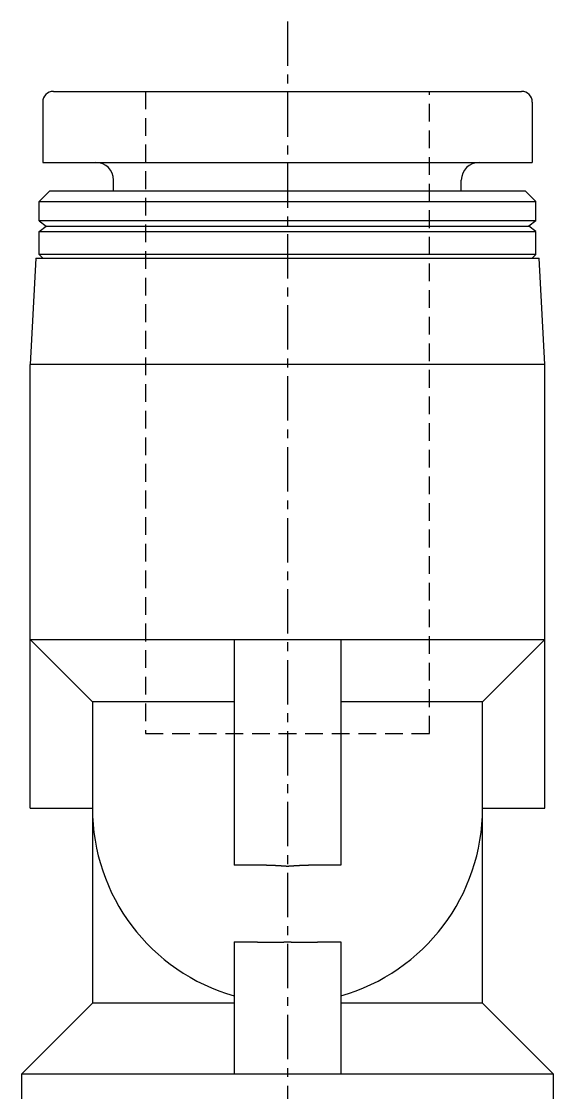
# Model space of a CAD drawing. Extents: x -1 to 104, y -14 to 81.
# Drawn here: x 88.81 to 103.81, y 19.95 to 50.14 of the extents above; entities that cross this region are included whole.
import ezdxf

# ---------------------------------------------------------------- set-up
doc = ezdxf.new("R2010")
doc.units = 0
doc.linetypes.add('CENTER', pattern=[2, 1.25, -0.25, 0.25, -0.25])
doc.linetypes.add('DASHED', pattern=[0.75, 0.5, -0.25])
doc.layers.get('0').update_dxf_attribs({"linetype": 'CONTINUOUS'})
doc.layers.add('CENTER', color=1, linetype='CENTER')

msp = doc.modelspace()

# ---------------------------------------------------------------- linework, layer by layer
at = {"color": 7, "linetype": 'CONTINUOUS'}
for p, q in [((89.714, 48.168), (102.914, 48.168)), ((89.414, 47.868), (89.414, 46.168)), ((103.214, 47.868), (103.214, 46.168)), ((89.414, 46.168), (103.214, 46.168)), ((91.414, 45.368), (91.414, 45.668)), ((101.214, 45.368), (101.214, 45.668)), ((89.314, 45.068), (89.614, 45.368)), ((89.614, 45.368), (103.014, 45.368)), ((103.314, 45.068), (103.014, 45.368)), ((89.314, 44.518), (89.314, 45.068)), ((89.314, 45.068), (103.314, 45.068)), ((103.314, 44.518), (103.314, 45.068)), ((89.314, 44.518), (89.514, 44.368)), ((103.314, 44.518), (89.314, 44.518)), ((103.314, 44.518), (103.114, 44.368)), ((89.314, 44.218), (89.514, 44.368)), ((89.314, 43.568), (89.314, 44.218)), ((89.314, 44.218), (103.314, 44.218)), ((89.514, 44.368), (103.114, 44.368)), ((103.314, 44.218), (103.114, 44.368)), ((103.314, 43.568), (103.314, 44.218)), ((89.414, 43.468), (89.314, 43.568)), ((103.314, 43.568), (89.314, 43.568)), ((103.214, 43.468), (103.314, 43.568)), ((89.221, 43.468), (89.064, 40.468)), ((89.221, 43.468), (103.407, 43.468)), ((103.564, 40.468), (103.407, 43.468)), ((103.564, 40.468), (89.064, 40.468)), ((89.064, 27.968), (89.064, 40.468)), ((103.564, 27.968), (103.564, 40.468)), ((89.064, 32.718), (103.564, 32.718)), ((89.064, 32.718), (90.814, 30.968)), ((94.814, 32.718), (94.814, 26.361)), ((97.814, 32.718), (97.814, 26.361)), ((101.814, 30.968), (103.564, 32.718)), ((94.814, 30.968), (90.814, 30.968)), ((90.814, 30.968), (90.814, 22.468)), ((101.814, 30.968), (97.814, 30.968)), ((101.814, 22.468), (101.814, 30.968)), ((89.064, 27.968), (90.814, 27.968)), ((101.814, 27.968), (103.564, 27.968)), ((94.814, 24.202), (94.814, 20.468)), ((97.814, 24.202), (97.814, 20.468)), ((90.814, 22.468), (88.814, 20.468)), ((94.814, 22.468), (90.814, 22.468)), ((101.814, 22.468), (97.814, 22.468)), ((103.814, 20.468), (101.814, 22.468)), ((88.814, 20.468), (88.814, 17.468)), ((103.814, 20.468), (88.814, 20.468)), ((103.814, 17.468), (103.814, 20.468))]:
    msp.add_line(p, q, dxfattribs=at)
at = {"color": 3, "linetype": 'DASHED'}
for p, q in [((92.314, 48.168), (92.314, 30.068)), ((100.314, 30.068), (100.314, 48.168)), ((92.314, 30.068), (100.314, 30.068))]:
    msp.add_line(p, q, dxfattribs=at)
at = {"color": 7}
for points in [[(96.314, 26.325, 0), (96.311, 26.325, 0), (96.308, 26.326, 0), (96.304, 26.326, 0), (96.301, 26.326, 0), (96.297, 26.326, 0), (96.294, 26.326, 0), (96.291, 26.327, 0), (96.287, 26.327, 0), (96.284, 26.327, 0), (96.281, 26.327, 0), (96.277, 26.328, 0), (96.274, 26.328, 0), (96.271, 26.328, 0), (96.267, 26.328, 0), (96.264, 26.329, 0), (96.261, 26.329, 0), (96.257, 26.329, 0), (96.254, 26.329, 0), (96.251, 26.329, 0), (96.247, 26.33, 0), (96.244, 26.33, 0), (96.24, 26.33, 0), (96.237, 26.331, 0), (96.234, 26.331, 0), (96.231, 26.331, 0), (96.227, 26.331, 0), (96.224, 26.331, 0), (96.221, 26.332, 0), (96.217, 26.332, 0), (96.214, 26.332, 0), (96.21, 26.332, 0), (96.207, 26.333, 0), (96.204, 26.333, 0), (96.2, 26.333, 0), (96.197, 26.333, 0), (96.194, 26.334, 0), (96.19, 26.334, 0), (96.187, 26.334, 0), (96.184, 26.334, 0), (96.18, 26.335, 0), (96.177, 26.335, 0), (96.174, 26.335, 0), (96.17, 26.335, 0), (96.167, 26.335, 0), (96.163, 26.336, 0), (96.16, 26.336, 0), (96.157, 26.336, 0), (96.153, 26.337, 0), (96.15, 26.337, 0), (96.147, 26.337, 0), (96.143, 26.337, 0), (96.14, 26.337, 0), (96.137, 26.338, 0), (96.133, 26.338, 0), (96.13, 26.338, 0), (96.127, 26.338, 0), (96.123, 26.338, 0), (96.12, 26.339, 0), (96.117, 26.339, 0), (96.113, 26.339, 0), (96.11, 26.339, 0), (96.107, 26.34, 0), (96.103, 26.34, 0), (96.1, 26.34, 0), (96.097, 26.34, 0), (96.093, 26.34, 0), (96.09, 26.341, 0), (96.086, 26.341, 0), (96.083, 26.341, 0), (96.08, 26.341, 0), (96.076, 26.341, 0), (96.073, 26.342, 0), (96.07, 26.342, 0), (96.066, 26.342, 0), (96.063, 26.342, 0), (96.06, 26.342, 0), (96.056, 26.343, 0), (96.053, 26.343, 0), (96.05, 26.343, 0), (96.046, 26.343, 0), (96.043, 26.343, 0), (96.04, 26.343, 0), (96.036, 26.344, 0), (96.033, 26.344, 0), (96.029, 26.344, 0), (96.026, 26.344, 0), (96.023, 26.344, 0), (96.019, 26.345, 0), (96.016, 26.345, 0), (96.013, 26.345, 0), (96.009, 26.345, 0), (96.006, 26.345, 0), (96.003, 26.345, 0), (95.999, 26.346, 0), (95.996, 26.346, 0), (95.993, 26.346, 0), (95.989, 26.346, 0), (95.986, 26.346, 0), (95.983, 26.346, 0), (95.979, 26.346, 0), (95.976, 26.347, 0), (95.972, 26.347, 0), (95.969, 26.347, 0), (95.966, 26.347, 0), (95.962, 26.347, 0), (95.959, 26.348, 0), (95.956, 26.348, 0), (95.952, 26.348, 0), (95.949, 26.348, 0), (95.946, 26.348, 0), (95.942, 26.348, 0), (95.939, 26.348, 0), (95.936, 26.349, 0), (95.932, 26.349, 0), (95.929, 26.349, 0), (95.925, 26.349, 0), (95.922, 26.349, 0), (95.919, 26.349, 0), (95.915, 26.349, 0), (95.912, 26.35, 0), (95.909, 26.35, 0), (95.905, 26.35, 0), (95.902, 26.35, 0), (95.899, 26.35, 0), (95.895, 26.35, 0), (95.892, 26.351, 0), (95.889, 26.351, 0), (95.885, 26.351, 0), (95.882, 26.351, 0), (95.879, 26.351, 0), (95.875, 26.351, 0), (95.872, 26.351, 0), (95.868, 26.352, 0), (95.865, 26.352, 0), (95.862, 26.352, 0), (95.858, 26.352, 0), (95.855, 26.352, 0), (95.852, 26.352, 0), (95.848, 26.352, 0), (95.845, 26.352, 0), (95.842, 26.352, 0), (95.838, 26.353, 0), (95.835, 26.353, 0), (95.832, 26.353, 0), (95.828, 26.353, 0), (95.825, 26.353, 0), (95.822, 26.353, 0), (95.818, 26.353, 0), (95.815, 26.354, 0), (95.811, 26.354, 0), (95.808, 26.354, 0), (95.805, 26.354, 0), (95.801, 26.354, 0), (95.798, 26.354, 0), (95.795, 26.354, 0), (95.791, 26.354, 0), (95.788, 26.354, 0), (95.784, 26.355, 0), (95.781, 26.355, 0), (95.778, 26.355, 0), (95.775, 26.355, 0), (95.771, 26.355, 0), (95.768, 26.355, 0), (95.764, 26.355, 0), (95.761, 26.355, 0), (95.758, 26.355, 0), (95.754, 26.355, 0), (95.751, 26.356, 0), (95.748, 26.356, 0), (95.744, 26.356, 0), (95.741, 26.356, 0), (95.738, 26.356, 0), (95.734, 26.356, 0), (95.731, 26.356, 0), (95.728, 26.356, 0), (95.724, 26.356, 0), (95.721, 26.357, 0), (95.717, 26.357, 0), (95.714, 26.357, 0), (95.711, 26.357, 0), (95.707, 26.357, 0), (95.704, 26.357, 0), (95.701, 26.357, 0), (95.697, 26.357, 0), (95.694, 26.357, 0), (95.691, 26.357, 0), (95.687, 26.357, 0), (95.684, 26.358, 0), (95.68, 26.358, 0), (95.677, 26.358, 0), (95.674, 26.358, 0), (95.67, 26.358, 0), (95.667, 26.358, 0), (95.664, 26.358, 0), (95.66, 26.358, 0), (95.657, 26.358, 0), (95.654, 26.358, 0), (95.65, 26.358, 0), (95.647, 26.358, 0), (95.644, 26.358, 0), (95.64, 26.358, 0), (95.637, 26.358, 0), (95.633, 26.359, 0), (95.63, 26.359, 0), (95.627, 26.359, 0), (95.623, 26.359, 0), (95.62, 26.359, 0), (95.617, 26.359, 0), (95.613, 26.359, 0), (95.61, 26.359, 0), (95.607, 26.359, 0), (95.603, 26.359, 0), (95.6, 26.359, 0), (95.597, 26.359, 0), (95.593, 26.359, 0), (95.59, 26.359, 0), (95.587, 26.359, 0), (95.583, 26.359, 0), (95.58, 26.36, 0), (95.576, 26.36, 0), (95.573, 26.36, 0), (95.57, 26.36, 0), (95.566, 26.36, 0), (95.563, 26.36, 0), (95.56, 26.36, 0), (95.556, 26.36, 0), (95.553, 26.36, 0), (95.55, 26.36, 0), (95.546, 26.36, 0), (95.543, 26.36, 0), (95.54, 26.36, 0), (95.536, 26.36, 0), (95.533, 26.36, 0), (95.529, 26.36, 0), (95.526, 26.36, 0), (95.523, 26.36, 0), (95.519, 26.36, 0), (95.516, 26.36, 0), (95.513, 26.36, 0), (95.509, 26.36, 0), (95.506, 26.36, 0), (95.502, 26.36, 0), (95.499, 26.36, 0), (95.496, 26.36, 0), (95.493, 26.36, 0), (95.489, 26.36, 0), (95.486, 26.36, 0), (95.482, 26.361, 0), (95.479, 26.361, 0), (95.476, 26.361, 0), (95.472, 26.361, 0), (95.469, 26.361, 0), (95.466, 26.361, 0), (95.462, 26.361, 0), (95.459, 26.361, 0), (95.456, 26.361, 0), (95.452, 26.361, 0), (95.449, 26.361, 0), (95.445, 26.361, 0), (95.442, 26.361, 0), (95.439, 26.361, 0), (95.435, 26.361, 0), (95.432, 26.361, 0), (95.429, 26.361, 0), (95.425, 26.361, 0), (95.422, 26.361, 0), (95.419, 26.361, 0), (95.415, 26.361, 0), (95.412, 26.361, 0), (95.409, 26.361, 0), (95.405, 26.361, 0), (95.402, 26.361, 0), (95.398, 26.361, 0), (95.395, 26.361, 0), (95.392, 26.361, 0), (95.388, 26.361, 0), (95.385, 26.361, 0), (95.382, 26.361, 0), (95.378, 26.361, 0), (95.375, 26.361, 0), (95.372, 26.361, 0), (95.368, 26.361, 0), (95.365, 26.361, 0), (95.362, 26.361, 0), (95.358, 26.361, 0), (95.355, 26.361, 0), (95.351, 26.361, 0), (95.348, 26.361, 0), (95.345, 26.361, 0), (95.341, 26.361, 0), (95.338, 26.361, 0), (95.335, 26.361, 0), (95.331, 26.361, 0), (95.328, 26.361, 0), (95.325, 26.361, 0), (95.321, 26.361, 0), (95.318, 26.361, 0), (95.314, 26.361, 0), (95.311, 26.361, 0), (95.308, 26.361, 0), (95.304, 26.361, 0), (95.301, 26.361, 0), (95.298, 26.361, 0), (95.294, 26.361, 0), (95.291, 26.361, 0), (95.288, 26.361, 0), (95.284, 26.36, 0), (95.281, 26.36, 0), (95.278, 26.36, 0), (95.274, 26.36, 0), (95.271, 26.36, 0), (95.267, 26.36, 0), (95.264, 26.36, 0), (95.261, 26.36, 0), (95.257, 26.36, 0), (95.254, 26.36, 0), (95.251, 26.36, 0), (95.247, 26.36, 0), (95.244, 26.36, 0), (95.241, 26.36, 0), (95.237, 26.36, 0), (95.234, 26.36, 0), (95.231, 26.36, 0), (95.227, 26.36, 0), (95.224, 26.36, 0), (95.221, 26.36, 0), (95.217, 26.36, 0), (95.214, 26.36, 0), (95.21, 26.36, 0), (95.207, 26.36, 0), (95.204, 26.36, 0), (95.2, 26.36, 0), (95.197, 26.36, 0), (95.194, 26.36, 0), (95.19, 26.36, 0), (95.187, 26.36, 0), (95.184, 26.36, 0), (95.18, 26.36, 0), (95.177, 26.36, 0), (95.174, 26.36, 0), (95.17, 26.36, 0), (95.167, 26.36, 0), (95.163, 26.36, 0), (95.16, 26.359, 0), (95.157, 26.359, 0), (95.153, 26.359, 0), (95.15, 26.359, 0), (95.147, 26.359, 0), (95.143, 26.359, 0), (95.14, 26.359, 0), (95.136, 26.359, 0), (95.133, 26.359, 0), (95.13, 26.359, 0), (95.126, 26.359, 0), (95.123, 26.359, 0), (95.12, 26.359, 0), (95.116, 26.359, 0), (95.113, 26.359, 0), (95.11, 26.359, 0), (95.106, 26.359, 0), (95.103, 26.359, 0), (95.1, 26.359, 0), (95.096, 26.359, 0), (95.093, 26.359, 0), (95.09, 26.358, 0), (95.086, 26.358, 0), (95.083, 26.358, 0), (95.079, 26.358, 0), (95.076, 26.358, 0), (95.073, 26.358, 0), (95.069, 26.358, 0), (95.066, 26.358, 0), (95.063, 26.358, 0), (95.059, 26.358, 0), (95.056, 26.358, 0), (95.053, 26.358, 0), (95.049, 26.358, 0), (95.046, 26.358, 0), (95.043, 26.358, 0), (95.039, 26.358, 0), (95.036, 26.358, 0), (95.032, 26.358, 0), (95.029, 26.358, 0), (95.026, 26.358, 0), (95.022, 26.358, 0), (95.019, 26.358, 0), (95.016, 26.358, 0), (95.012, 26.358, 0), (95.009, 26.358, 0), (95.006, 26.358, 0), (95.002, 26.358, 0), (94.999, 26.358, 0), (94.996, 26.358, 0), (94.992, 26.358, 0), (94.989, 26.358, 0), (94.985, 26.358, 0), (94.982, 26.358, 0), (94.979, 26.358, 0), (94.975, 26.358, 0), (94.972, 26.358, 0), (94.969, 26.358, 0), (94.965, 26.358, 0), (94.962, 26.358, 0), (94.959, 26.358, 0), (94.955, 26.358, 0), (94.952, 26.358, 0), (94.948, 26.358, 0), (94.945, 26.358, 0), (94.942, 26.358, 0), (94.938, 26.358, 0), (94.935, 26.358, 0), (94.932, 26.358, 0), (94.928, 26.358, 0), (94.925, 26.358, 0), (94.922, 26.358, 0), (94.918, 26.358, 0), (94.915, 26.358, 0), (94.912, 26.358, 0), (94.908, 26.358, 0), (94.905, 26.358, 0), (94.901, 26.358, 0), (94.898, 26.358, 0), (94.895, 26.358, 0), (94.891, 26.358, 0), (94.888, 26.358, 0), (94.885, 26.358, 0), (94.881, 26.358, 0), (94.878, 26.358, 0), (94.875, 26.358, 0), (94.871, 26.359, 0), (94.868, 26.359, 0), (94.865, 26.359, 0), (94.861, 26.359, 0), (94.858, 26.359, 0), (94.855, 26.359, 0), (94.851, 26.359, 0), (94.848, 26.359, 0), (94.844, 26.359, 0), (94.841, 26.36, 0), (94.838, 26.36, 0), (94.834, 26.36, 0), (94.831, 26.36, 0), (94.828, 26.36, 0), (94.824, 26.36, 0), (94.821, 26.36, 0), (94.818, 26.36, 0), (94.814, 26.361, 0)], [(97.814, 26.361, 0), (97.811, 26.36, 0), (97.808, 26.36, 0), (97.804, 26.36, 0), (97.801, 26.36, 0), (97.797, 26.36, 0), (97.794, 26.36, 0), (97.791, 26.36, 0), (97.787, 26.36, 0), (97.784, 26.359, 0), (97.781, 26.359, 0), (97.777, 26.359, 0), (97.774, 26.359, 0), (97.771, 26.359, 0), (97.767, 26.359, 0), (97.764, 26.359, 0), (97.76, 26.359, 0), (97.757, 26.359, 0), (97.754, 26.358, 0), (97.751, 26.358, 0), (97.747, 26.358, 0), (97.744, 26.358, 0), (97.74, 26.358, 0), (97.737, 26.358, 0), (97.734, 26.358, 0), (97.73, 26.358, 0), (97.727, 26.358, 0), (97.724, 26.358, 0), (97.72, 26.358, 0), (97.717, 26.358, 0), (97.713, 26.358, 0), (97.71, 26.358, 0), (97.707, 26.358, 0), (97.704, 26.358, 0), (97.7, 26.358, 0), (97.697, 26.358, 0), (97.693, 26.358, 0), (97.69, 26.358, 0), (97.687, 26.358, 0), (97.683, 26.358, 0), (97.68, 26.358, 0), (97.677, 26.358, 0), (97.673, 26.358, 0), (97.67, 26.358, 0), (97.666, 26.358, 0), (97.663, 26.358, 0), (97.66, 26.358, 0), (97.656, 26.358, 0), (97.653, 26.358, 0), (97.65, 26.358, 0), (97.646, 26.358, 0), (97.643, 26.358, 0), (97.64, 26.358, 0), (97.636, 26.358, 0), (97.633, 26.358, 0), (97.63, 26.358, 0), (97.626, 26.358, 0), (97.623, 26.358, 0), (97.62, 26.358, 0), (97.616, 26.358, 0), (97.613, 26.358, 0), (97.609, 26.358, 0), (97.606, 26.358, 0), (97.603, 26.358, 0), (97.599, 26.358, 0), (97.596, 26.358, 0), (97.593, 26.358, 0), (97.589, 26.358, 0), (97.586, 26.358, 0), (97.583, 26.358, 0), (97.579, 26.358, 0), (97.576, 26.358, 0), (97.573, 26.358, 0), (97.569, 26.358, 0), (97.566, 26.358, 0), (97.562, 26.358, 0), (97.559, 26.358, 0), (97.556, 26.358, 0), (97.552, 26.358, 0), (97.549, 26.358, 0), (97.546, 26.358, 0), (97.542, 26.358, 0), (97.539, 26.358, 0), (97.536, 26.359, 0), (97.532, 26.359, 0), (97.529, 26.359, 0), (97.525, 26.359, 0), (97.522, 26.359, 0), (97.519, 26.359, 0), (97.515, 26.359, 0), (97.512, 26.359, 0), (97.509, 26.359, 0), (97.505, 26.359, 0), (97.502, 26.359, 0), (97.499, 26.359, 0), (97.495, 26.359, 0), (97.492, 26.359, 0), (97.489, 26.359, 0), (97.485, 26.359, 0), (97.482, 26.359, 0), (97.478, 26.359, 0), (97.475, 26.359, 0), (97.472, 26.359, 0), (97.468, 26.359, 0), (97.465, 26.36, 0), (97.462, 26.36, 0), (97.458, 26.36, 0), (97.455, 26.36, 0), (97.452, 26.36, 0), (97.448, 26.36, 0), (97.445, 26.36, 0), (97.442, 26.36, 0), (97.438, 26.36, 0), (97.435, 26.36, 0), (97.431, 26.36, 0), (97.428, 26.36, 0), (97.425, 26.36, 0), (97.421, 26.36, 0), (97.418, 26.36, 0), (97.415, 26.36, 0), (97.411, 26.36, 0), (97.408, 26.36, 0), (97.405, 26.36, 0), (97.401, 26.36, 0), (97.398, 26.36, 0), (97.395, 26.36, 0), (97.391, 26.36, 0), (97.388, 26.36, 0), (97.385, 26.36, 0), (97.381, 26.36, 0), (97.378, 26.36, 0), (97.374, 26.36, 0), (97.371, 26.36, 0), (97.368, 26.36, 0), (97.364, 26.36, 0), (97.361, 26.36, 0), (97.358, 26.36, 0), (97.354, 26.36, 0), (97.351, 26.36, 0), (97.347, 26.36, 0), (97.344, 26.36, 0), (97.341, 26.361, 0), (97.338, 26.361, 0), (97.334, 26.361, 0), (97.331, 26.361, 0), (97.327, 26.361, 0), (97.324, 26.361, 0), (97.321, 26.361, 0), (97.317, 26.361, 0), (97.314, 26.361, 0), (97.311, 26.361, 0), (97.307, 26.361, 0), (97.304, 26.361, 0), (97.3, 26.361, 0), (97.297, 26.361, 0), (97.294, 26.361, 0), (97.29, 26.361, 0), (97.287, 26.361, 0), (97.284, 26.361, 0), (97.28, 26.361, 0), (97.277, 26.361, 0), (97.274, 26.361, 0), (97.27, 26.361, 0), (97.267, 26.361, 0), (97.264, 26.361, 0), (97.26, 26.361, 0), (97.257, 26.361, 0), (97.254, 26.361, 0), (97.25, 26.361, 0), (97.247, 26.361, 0), (97.243, 26.361, 0), (97.24, 26.361, 0), (97.237, 26.361, 0), (97.233, 26.361, 0), (97.23, 26.361, 0), (97.227, 26.361, 0), (97.223, 26.361, 0), (97.22, 26.361, 0), (97.217, 26.361, 0), (97.213, 26.361, 0), (97.21, 26.361, 0), (97.207, 26.361, 0), (97.203, 26.361, 0), (97.2, 26.361, 0), (97.196, 26.361, 0), (97.193, 26.361, 0), (97.19, 26.361, 0), (97.186, 26.361, 0), (97.183, 26.361, 0), (97.18, 26.361, 0), (97.176, 26.361, 0), (97.173, 26.361, 0), (97.17, 26.361, 0), (97.166, 26.361, 0), (97.163, 26.361, 0), (97.159, 26.361, 0), (97.156, 26.361, 0), (97.153, 26.361, 0), (97.149, 26.361, 0), (97.146, 26.361, 0), (97.143, 26.36, 0), (97.139, 26.36, 0), (97.136, 26.36, 0), (97.133, 26.36, 0), (97.129, 26.36, 0), (97.126, 26.36, 0), (97.123, 26.36, 0), (97.119, 26.36, 0), (97.116, 26.36, 0), (97.112, 26.36, 0), (97.109, 26.36, 0), (97.106, 26.36, 0), (97.102, 26.36, 0), (97.099, 26.36, 0), (97.096, 26.36, 0), (97.092, 26.36, 0), (97.089, 26.36, 0), (97.086, 26.36, 0), (97.082, 26.36, 0), (97.079, 26.36, 0), (97.076, 26.36, 0), (97.072, 26.36, 0), (97.069, 26.36, 0), (97.066, 26.36, 0), (97.062, 26.36, 0), (97.059, 26.36, 0), (97.055, 26.36, 0), (97.052, 26.36, 0), (97.049, 26.36, 0), (97.045, 26.359, 0), (97.042, 26.359, 0), (97.039, 26.359, 0), (97.035, 26.359, 0), (97.032, 26.359, 0), (97.028, 26.359, 0), (97.025, 26.359, 0), (97.022, 26.359, 0), (97.019, 26.359, 0), (97.015, 26.359, 0), (97.012, 26.359, 0), (97.008, 26.359, 0), (97.005, 26.359, 0), (97.002, 26.359, 0), (96.998, 26.359, 0), (96.995, 26.359, 0), (96.992, 26.358, 0), (96.988, 26.358, 0), (96.985, 26.358, 0), (96.981, 26.358, 0), (96.978, 26.358, 0), (96.975, 26.358, 0), (96.972, 26.358, 0), (96.968, 26.358, 0), (96.965, 26.358, 0), (96.961, 26.358, 0), (96.958, 26.358, 0), (96.955, 26.358, 0), (96.951, 26.358, 0), (96.948, 26.358, 0), (96.945, 26.358, 0), (96.941, 26.357, 0), (96.938, 26.357, 0), (96.934, 26.357, 0), (96.931, 26.357, 0), (96.928, 26.357, 0), (96.924, 26.357, 0), (96.921, 26.357, 0), (96.918, 26.357, 0), (96.914, 26.357, 0), (96.911, 26.357, 0), (96.908, 26.357, 0), (96.904, 26.356, 0), (96.901, 26.356, 0), (96.898, 26.356, 0), (96.894, 26.356, 0), (96.891, 26.356, 0), (96.888, 26.356, 0), (96.884, 26.356, 0), (96.881, 26.356, 0), (96.877, 26.356, 0), (96.874, 26.355, 0), (96.871, 26.355, 0), (96.867, 26.355, 0), (96.864, 26.355, 0), (96.861, 26.355, 0), (96.857, 26.355, 0), (96.854, 26.355, 0), (96.851, 26.355, 0), (96.847, 26.355, 0), (96.844, 26.355, 0), (96.841, 26.354, 0), (96.837, 26.354, 0), (96.834, 26.354, 0), (96.831, 26.354, 0), (96.827, 26.354, 0), (96.824, 26.354, 0), (96.82, 26.354, 0), (96.817, 26.354, 0), (96.814, 26.354, 0), (96.81, 26.353, 0), (96.807, 26.353, 0), (96.804, 26.353, 0), (96.8, 26.353, 0), (96.797, 26.353, 0), (96.794, 26.353, 0), (96.79, 26.353, 0), (96.787, 26.352, 0), (96.784, 26.352, 0), (96.78, 26.352, 0), (96.777, 26.352, 0), (96.773, 26.352, 0), (96.77, 26.352, 0), (96.767, 26.352, 0), (96.763, 26.352, 0), (96.76, 26.352, 0), (96.757, 26.351, 0), (96.753, 26.351, 0), (96.75, 26.351, 0), (96.747, 26.351, 0), (96.743, 26.351, 0), (96.74, 26.351, 0), (96.737, 26.351, 0), (96.733, 26.35, 0), (96.73, 26.35, 0), (96.727, 26.35, 0), (96.723, 26.35, 0), (96.72, 26.35, 0), (96.716, 26.35, 0), (96.713, 26.349, 0), (96.71, 26.349, 0), (96.706, 26.349, 0), (96.703, 26.349, 0), (96.7, 26.349, 0), (96.696, 26.349, 0), (96.693, 26.349, 0), (96.69, 26.348, 0), (96.686, 26.348, 0), (96.683, 26.348, 0), (96.68, 26.348, 0), (96.676, 26.348, 0), (96.673, 26.348, 0), (96.669, 26.348, 0), (96.666, 26.347, 0), (96.663, 26.347, 0), (96.659, 26.347, 0), (96.656, 26.347, 0), (96.653, 26.347, 0), (96.649, 26.346, 0), (96.646, 26.346, 0), (96.643, 26.346, 0), (96.639, 26.346, 0), (96.636, 26.346, 0), (96.633, 26.346, 0), (96.629, 26.346, 0), (96.626, 26.345, 0), (96.623, 26.345, 0), (96.619, 26.345, 0), (96.616, 26.345, 0), (96.612, 26.345, 0), (96.609, 26.345, 0), (96.606, 26.344, 0), (96.602, 26.344, 0), (96.599, 26.344, 0), (96.596, 26.344, 0), (96.592, 26.344, 0), (96.589, 26.343, 0), (96.586, 26.343, 0), (96.582, 26.343, 0), (96.579, 26.343, 0), (96.576, 26.343, 0), (96.572, 26.343, 0), (96.569, 26.342, 0), (96.566, 26.342, 0), (96.562, 26.342, 0), (96.559, 26.342, 0), (96.555, 26.342, 0), (96.552, 26.341, 0), (96.549, 26.341, 0), (96.545, 26.341, 0), (96.542, 26.341, 0), (96.539, 26.341, 0), (96.535, 26.34, 0), (96.532, 26.34, 0), (96.529, 26.34, 0), (96.525, 26.34, 0), (96.522, 26.34, 0), (96.519, 26.339, 0), (96.515, 26.339, 0), (96.512, 26.339, 0), (96.508, 26.339, 0), (96.505, 26.338, 0), (96.502, 26.338, 0), (96.499, 26.338, 0), (96.495, 26.338, 0), (96.492, 26.338, 0), (96.488, 26.337, 0), (96.485, 26.337, 0), (96.482, 26.337, 0), (96.478, 26.337, 0), (96.475, 26.337, 0), (96.472, 26.336, 0), (96.468, 26.336, 0), (96.465, 26.336, 0), (96.462, 26.335, 0), (96.458, 26.335, 0), (96.455, 26.335, 0), (96.452, 26.335, 0), (96.448, 26.335, 0), (96.445, 26.334, 0), (96.442, 26.334, 0), (96.438, 26.334, 0), (96.435, 26.334, 0), (96.431, 26.333, 0), (96.428, 26.333, 0), (96.425, 26.333, 0), (96.421, 26.333, 0), (96.418, 26.332, 0), (96.415, 26.332, 0), (96.411, 26.332, 0), (96.408, 26.332, 0), (96.405, 26.331, 0), (96.401, 26.331, 0), (96.398, 26.331, 0), (96.395, 26.331, 0), (96.391, 26.331, 0), (96.388, 26.33, 0), (96.385, 26.33, 0), (96.381, 26.33, 0), (96.378, 26.329, 0), (96.374, 26.329, 0), (96.371, 26.329, 0), (96.368, 26.329, 0), (96.365, 26.329, 0), (96.361, 26.328, 0), (96.358, 26.328, 0), (96.354, 26.328, 0), (96.351, 26.328, 0), (96.348, 26.327, 0), (96.344, 26.327, 0), (96.341, 26.327, 0), (96.338, 26.327, 0), (96.334, 26.326, 0), (96.331, 26.326, 0), (96.328, 26.326, 0), (96.324, 26.326, 0), (96.321, 26.326, 0), (96.318, 26.325, 0), (96.314, 26.325, 0)], [(94.814, 24.202, 0), (94.817, 24.202, 0), (94.82, 24.202, 0), (94.823, 24.202, 0), (94.826, 24.202, 0), (94.829, 24.202, 0), (94.832, 24.202, 0), (94.835, 24.202, 0), (94.838, 24.202, 0), (94.841, 24.202, 0), (94.844, 24.202, 0), (94.847, 24.202, 0), (94.85, 24.202, 0), (94.852, 24.202, 0), (94.855, 24.202, 0), (94.858, 24.202, 0), (94.861, 24.202, 0), (94.864, 24.202, 0), (94.867, 24.202, 0), (94.87, 24.202, 0), (94.873, 24.202, 0), (94.876, 24.202, 0), (94.879, 24.202, 0), (94.882, 24.202, 0), (94.885, 24.202, 0), (94.888, 24.202, 0), (94.891, 24.202, 0), (94.894, 24.202, 0), (94.896, 24.202, 0), (94.899, 24.202, 0), (94.902, 24.202, 0), (94.905, 24.202, 0), (94.908, 24.202, 0), (94.911, 24.202, 0), (94.914, 24.202, 0), (94.917, 24.202, 0), (94.92, 24.202, 0), (94.923, 24.202, 0), (94.926, 24.202, 0), (94.929, 24.202, 0), (94.932, 24.202, 0), (94.935, 24.202, 0), (94.938, 24.202, 0), (94.941, 24.202, 0), (94.943, 24.202, 0), (94.946, 24.202, 0), (94.949, 24.202, 0), (94.952, 24.201, 0), (94.955, 24.201, 0), (94.958, 24.201, 0), (94.961, 24.201, 0), (94.964, 24.201, 0), (94.967, 24.201, 0), (94.97, 24.201, 0), (94.973, 24.201, 0), (94.976, 24.201, 0), (94.979, 24.201, 0), (94.982, 24.201, 0), (94.984, 24.201, 0), (94.987, 24.201, 0), (94.99, 24.201, 0), (94.993, 24.201, 0), (94.996, 24.201, 0), (94.999, 24.201, 0), (95.002, 24.201, 0), (95.005, 24.201, 0), (95.008, 24.201, 0), (95.011, 24.201, 0), (95.014, 24.201, 0), (95.017, 24.201, 0), (95.02, 24.201, 0), (95.023, 24.201, 0), (95.026, 24.201, 0), (95.029, 24.201, 0), (95.031, 24.201, 0), (95.034, 24.201, 0), (95.037, 24.201, 0), (95.04, 24.201, 0), (95.043, 24.201, 0), (95.046, 24.201, 0), (95.049, 24.201, 0), (95.052, 24.201, 0), (95.055, 24.201, 0), (95.058, 24.201, 0), (95.061, 24.201, 0), (95.064, 24.201, 0), (95.067, 24.201, 0), (95.07, 24.201, 0), (95.073, 24.201, 0), (95.076, 24.201, 0), (95.079, 24.201, 0), (95.081, 24.201, 0), (95.084, 24.201, 0), (95.087, 24.201, 0), (95.09, 24.201, 0), (95.093, 24.201, 0), (95.096, 24.201, 0), (95.099, 24.201, 0), (95.102, 24.201, 0), (95.105, 24.201, 0), (95.108, 24.201, 0), (95.111, 24.2, 0), (95.114, 24.2, 0), (95.117, 24.2, 0), (95.12, 24.2, 0), (95.123, 24.2, 0), (95.126, 24.2, 0), (95.128, 24.2, 0), (95.131, 24.2, 0), (95.134, 24.2, 0), (95.137, 24.2, 0), (95.14, 24.2, 0), (95.143, 24.2, 0), (95.146, 24.2, 0), (95.149, 24.2, 0), (95.152, 24.2, 0), (95.155, 24.2, 0), (95.158, 24.2, 0), (95.161, 24.2, 0), (95.164, 24.2, 0), (95.167, 24.2, 0), (95.169, 24.2, 0), (95.172, 24.2, 0), (95.175, 24.2, 0), (95.178, 24.2, 0), (95.181, 24.2, 0), (95.184, 24.2, 0), (95.187, 24.2, 0), (95.19, 24.2, 0), (95.193, 24.2, 0), (95.196, 24.2, 0), (95.199, 24.2, 0), (95.202, 24.2, 0), (95.205, 24.199, 0), (95.208, 24.199, 0), (95.211, 24.199, 0), (95.213, 24.199, 0), (95.216, 24.199, 0), (95.219, 24.199, 0), (95.222, 24.199, 0), (95.225, 24.199, 0), (95.228, 24.199, 0), (95.231, 24.199, 0), (95.234, 24.199, 0), (95.237, 24.199, 0), (95.24, 24.199, 0), (95.243, 24.199, 0), (95.246, 24.199, 0), (95.249, 24.199, 0), (95.252, 24.199, 0), (95.255, 24.199, 0), (95.258, 24.199, 0), (95.26, 24.199, 0), (95.263, 24.199, 0), (95.266, 24.199, 0), (95.269, 24.199, 0), (95.272, 24.199, 0), (95.275, 24.198, 0), (95.278, 24.198, 0), (95.281, 24.198, 0), (95.284, 24.198, 0), (95.287, 24.198, 0), (95.29, 24.198, 0), (95.293, 24.198, 0), (95.296, 24.198, 0), (95.299, 24.198, 0), (95.302, 24.198, 0), (95.305, 24.198, 0), (95.308, 24.198, 0), (95.31, 24.198, 0), (95.313, 24.198, 0), (95.316, 24.198, 0), (95.319, 24.198, 0), (95.322, 24.198, 0), (95.325, 24.198, 0), (95.328, 24.198, 0), (95.331, 24.198, 0), (95.334, 24.198, 0), (95.337, 24.198, 0), (95.34, 24.198, 0), (95.343, 24.198, 0), (95.346, 24.198, 0), (95.349, 24.198, 0), (95.352, 24.197, 0), (95.355, 24.197, 0), (95.357, 24.197, 0), (95.36, 24.197, 0), (95.363, 24.197, 0), (95.366, 24.197, 0), (95.369, 24.197, 0), (95.372, 24.197, 0), (95.375, 24.197, 0), (95.378, 24.197, 0), (95.381, 24.197, 0), (95.384, 24.197, 0), (95.387, 24.197, 0), (95.39, 24.197, 0), (95.393, 24.197, 0), (95.396, 24.197, 0), (95.398, 24.197, 0), (95.401, 24.197, 0), (95.404, 24.197, 0), (95.407, 24.197, 0), (95.41, 24.197, 0), (95.413, 24.196, 0), (95.416, 24.196, 0), (95.419, 24.196, 0), (95.422, 24.196, 0), (95.425, 24.196, 0), (95.428, 24.196, 0), (95.431, 24.196, 0), (95.434, 24.196, 0), (95.437, 24.196, 0), (95.44, 24.196, 0), (95.442, 24.196, 0), (95.445, 24.196, 0), (95.448, 24.196, 0), (95.451, 24.196, 0), (95.454, 24.196, 0), (95.457, 24.196, 0), (95.46, 24.196, 0), (95.463, 24.196, 0), (95.466, 24.195, 0), (95.469, 24.195, 0), (95.472, 24.195, 0), (95.475, 24.195, 0), (95.478, 24.195, 0), (95.481, 24.195, 0), (95.484, 24.195, 0), (95.487, 24.195, 0), (95.49, 24.195, 0), (95.493, 24.195, 0), (95.495, 24.195, 0), (95.498, 24.195, 0), (95.501, 24.195, 0), (95.504, 24.195, 0), (95.507, 24.195, 0), (95.51, 24.195, 0), (95.513, 24.195, 0), (95.516, 24.195, 0), (95.519, 24.195, 0), (95.522, 24.195, 0), (95.525, 24.195, 0), (95.528, 24.194, 0), (95.531, 24.194, 0), (95.534, 24.194, 0), (95.537, 24.194, 0), (95.539, 24.194, 0), (95.542, 24.194, 0), (95.545, 24.194, 0), (95.548, 24.194, 0), (95.551, 24.194, 0), (95.554, 24.194, 0), (95.557, 24.194, 0), (95.56, 24.194, 0), (95.563, 24.194, 0), (95.566, 24.194, 0), (95.569, 24.194, 0), (95.572, 24.194, 0), (95.575, 24.194, 0), (95.578, 24.194, 0), (95.581, 24.194, 0), (95.584, 24.193, 0), (95.586, 24.193, 0), (95.589, 24.193, 0), (95.592, 24.193, 0), (95.595, 24.193, 0), (95.598, 24.193, 0), (95.601, 24.193, 0), (95.604, 24.193, 0), (95.607, 24.193, 0), (95.61, 24.193, 0), (95.613, 24.193, 0), (95.616, 24.193, 0), (95.619, 24.193, 0), (95.622, 24.193, 0), (95.625, 24.193, 0), (95.627, 24.193, 0), (95.63, 24.193, 0), (95.633, 24.192, 0), (95.636, 24.192, 0), (95.639, 24.192, 0), (95.642, 24.192, 0), (95.645, 24.192, 0), (95.648, 24.192, 0), (95.651, 24.192, 0), (95.654, 24.192, 0), (95.657, 24.192, 0), (95.66, 24.192, 0), (95.663, 24.192, 0), (95.666, 24.192, 0), (95.669, 24.192, 0), (95.671, 24.192, 0), (95.674, 24.192, 0), (95.677, 24.192, 0), (95.68, 24.192, 0), (95.683, 24.192, 0), (95.686, 24.192, 0), (95.689, 24.192, 0), (95.692, 24.192, 0), (95.695, 24.192, 0), (95.698, 24.191, 0), (95.701, 24.191, 0), (95.704, 24.191, 0), (95.707, 24.191, 0), (95.71, 24.191, 0), (95.713, 24.191, 0), (95.716, 24.191, 0), (95.719, 24.191, 0), (95.721, 24.191, 0), (95.724, 24.191, 0), (95.727, 24.191, 0), (95.73, 24.191, 0), (95.733, 24.191, 0), (95.736, 24.191, 0), (95.739, 24.191, 0), (95.742, 24.191, 0), (95.745, 24.191, 0), (95.748, 24.191, 0), (95.751, 24.191, 0), (95.754, 24.191, 0), (95.757, 24.191, 0), (95.76, 24.191, 0), (95.763, 24.19, 0), (95.766, 24.19, 0), (95.768, 24.19, 0), (95.771, 24.19, 0), (95.774, 24.19, 0), (95.777, 24.19, 0), (95.78, 24.19, 0), (95.783, 24.19, 0), (95.786, 24.19, 0), (95.789, 24.19, 0), (95.792, 24.19, 0), (95.795, 24.19, 0), (95.798, 24.19, 0), (95.801, 24.19, 0), (95.804, 24.19, 0), (95.807, 24.19, 0), (95.809, 24.19, 0), (95.812, 24.19, 0), (95.815, 24.19, 0), (95.818, 24.19, 0), (95.821, 24.19, 0), (95.824, 24.19, 0), (95.827, 24.19, 0), (95.83, 24.19, 0), (95.833, 24.19, 0), (95.836, 24.189, 0), (95.839, 24.189, 0), (95.842, 24.189, 0), (95.845, 24.189, 0), (95.848, 24.189, 0), (95.851, 24.189, 0), (95.854, 24.189, 0), (95.856, 24.189, 0), (95.859, 24.189, 0), (95.862, 24.189, 0), (95.865, 24.189, 0), (95.868, 24.189, 0), (95.871, 24.189, 0), (95.874, 24.189, 0), (95.877, 24.189, 0), (95.88, 24.189, 0), (95.883, 24.189, 0), (95.886, 24.189, 0), (95.889, 24.189, 0), (95.892, 24.189, 0), (95.895, 24.189, 0), (95.898, 24.189, 0), (95.9, 24.189, 0), (95.903, 24.189, 0), (95.906, 24.189, 0), (95.909, 24.189, 0), (95.912, 24.189, 0), (95.915, 24.189, 0), (95.918, 24.189, 0), (95.921, 24.189, 0), (95.924, 24.189, 0), (95.927, 24.189, 0), (95.93, 24.189, 0), (95.933, 24.189, 0), (95.936, 24.189, 0), (95.939, 24.189, 0), (95.942, 24.189, 0), (95.945, 24.189, 0), (95.948, 24.189, 0), (95.951, 24.189, 0), (95.953, 24.189, 0), (95.956, 24.189, 0), (95.959, 24.189, 0), (95.962, 24.189, 0), (95.965, 24.189, 0), (95.968, 24.189, 0), (95.971, 24.189, 0), (95.974, 24.189, 0), (95.977, 24.189, 0), (95.98, 24.189, 0), (95.983, 24.189, 0), (95.986, 24.189, 0), (95.989, 24.189, 0), (95.992, 24.189, 0), (95.995, 24.189, 0), (95.997, 24.189, 0), (96, 24.189, 0), (96.003, 24.189, 0), (96.006, 24.189, 0), (96.009, 24.189, 0), (96.012, 24.189, 0), (96.015, 24.189, 0), (96.018, 24.189, 0), (96.021, 24.189, 0), (96.024, 24.189, 0), (96.027, 24.19, 0), (96.03, 24.19, 0), (96.033, 24.19, 0), (96.036, 24.19, 0), (96.038, 24.19, 0), (96.041, 24.19, 0), (96.044, 24.19, 0), (96.047, 24.19, 0), (96.05, 24.19, 0), (96.053, 24.19, 0), (96.056, 24.19, 0), (96.059, 24.19, 0), (96.062, 24.19, 0), (96.065, 24.19, 0), (96.068, 24.19, 0), (96.071, 24.19, 0), (96.074, 24.19, 0), (96.077, 24.19, 0), (96.08, 24.191, 0), (96.083, 24.191, 0), (96.085, 24.191, 0), (96.088, 24.191, 0), (96.091, 24.191, 0), (96.094, 24.191, 0), (96.097, 24.191, 0), (96.1, 24.191, 0), (96.103, 24.191, 0), (96.106, 24.191, 0), (96.109, 24.191, 0), (96.112, 24.191, 0), (96.115, 24.191, 0), (96.118, 24.191, 0), (96.121, 24.192, 0), (96.124, 24.192, 0), (96.127, 24.192, 0), (96.129, 24.192, 0), (96.132, 24.192, 0), (96.135, 24.192, 0), (96.138, 24.192, 0), (96.141, 24.192, 0), (96.144, 24.192, 0), (96.147, 24.192, 0), (96.15, 24.192, 0), (96.153, 24.193, 0), (96.156, 24.193, 0), (96.159, 24.193, 0), (96.162, 24.193, 0), (96.165, 24.193, 0), (96.168, 24.193, 0), (96.171, 24.193, 0), (96.174, 24.193, 0), (96.177, 24.194, 0), (96.179, 24.194, 0), (96.182, 24.194, 0), (96.185, 24.194, 0), (96.188, 24.194, 0), (96.191, 24.194, 0), (96.194, 24.194, 0), (96.197, 24.195, 0), (96.2, 24.195, 0), (96.203, 24.195, 0), (96.206, 24.195, 0), (96.209, 24.195, 0), (96.212, 24.195, 0), (96.215, 24.195, 0), (96.218, 24.196, 0), (96.221, 24.196, 0), (96.223, 24.196, 0), (96.226, 24.196, 0), (96.229, 24.196, 0), (96.232, 24.196, 0), (96.235, 24.197, 0), (96.238, 24.197, 0), (96.241, 24.197, 0), (96.244, 24.197, 0), (96.247, 24.197, 0), (96.25, 24.197, 0), (96.253, 24.198, 0), (96.256, 24.198, 0), (96.259, 24.198, 0), (96.261, 24.198, 0), (96.264, 24.198, 0), (96.267, 24.198, 0), (96.27, 24.199, 0), (96.273, 24.199, 0), (96.276, 24.199, 0), (96.279, 24.199, 0), (96.282, 24.2, 0), (96.285, 24.2, 0), (96.288, 24.2, 0), (96.291, 24.2, 0), (96.294, 24.2, 0), (96.297, 24.201, 0), (96.3, 24.201, 0), (96.302, 24.201, 0), (96.305, 24.201, 0), (96.308, 24.201, 0), (96.311, 24.202, 0), (96.314, 24.202, 0)], [(96.314, 24.202, 0), (96.317, 24.202, 0), (96.32, 24.201, 0), (96.323, 24.201, 0), (96.326, 24.201, 0), (96.329, 24.201, 0), (96.332, 24.201, 0), (96.335, 24.2, 0), (96.338, 24.2, 0), (96.341, 24.2, 0), (96.344, 24.2, 0), (96.346, 24.2, 0), (96.349, 24.199, 0), (96.352, 24.199, 0), (96.355, 24.199, 0), (96.358, 24.199, 0), (96.361, 24.198, 0), (96.364, 24.198, 0), (96.367, 24.198, 0), (96.37, 24.198, 0), (96.373, 24.198, 0), (96.376, 24.198, 0), (96.379, 24.197, 0), (96.382, 24.197, 0), (96.385, 24.197, 0), (96.388, 24.197, 0), (96.39, 24.197, 0), (96.393, 24.197, 0), (96.396, 24.196, 0), (96.399, 24.196, 0), (96.402, 24.196, 0), (96.405, 24.196, 0), (96.408, 24.196, 0), (96.411, 24.196, 0), (96.414, 24.195, 0), (96.417, 24.195, 0), (96.42, 24.195, 0), (96.423, 24.195, 0), (96.426, 24.195, 0), (96.428, 24.195, 0), (96.431, 24.195, 0), (96.434, 24.194, 0), (96.437, 24.194, 0), (96.44, 24.194, 0), (96.443, 24.194, 0), (96.446, 24.194, 0), (96.449, 24.194, 0), (96.452, 24.194, 0), (96.455, 24.193, 0), (96.458, 24.193, 0), (96.461, 24.193, 0), (96.464, 24.193, 0), (96.467, 24.193, 0), (96.47, 24.193, 0), (96.472, 24.193, 0), (96.475, 24.193, 0), (96.478, 24.192, 0), (96.481, 24.192, 0), (96.484, 24.192, 0), (96.487, 24.192, 0), (96.49, 24.192, 0), (96.493, 24.192, 0), (96.496, 24.192, 0), (96.499, 24.192, 0), (96.502, 24.192, 0), (96.505, 24.192, 0), (96.508, 24.192, 0), (96.511, 24.191, 0), (96.514, 24.191, 0), (96.516, 24.191, 0), (96.519, 24.191, 0), (96.522, 24.191, 0), (96.525, 24.191, 0), (96.528, 24.191, 0), (96.531, 24.191, 0), (96.534, 24.191, 0), (96.537, 24.191, 0), (96.54, 24.191, 0), (96.543, 24.191, 0), (96.546, 24.191, 0), (96.549, 24.191, 0), (96.552, 24.19, 0), (96.555, 24.19, 0), (96.558, 24.19, 0), (96.561, 24.19, 0), (96.564, 24.19, 0), (96.566, 24.19, 0), (96.569, 24.19, 0), (96.572, 24.19, 0), (96.575, 24.19, 0), (96.578, 24.19, 0), (96.581, 24.19, 0), (96.584, 24.19, 0), (96.587, 24.19, 0), (96.59, 24.19, 0), (96.593, 24.19, 0), (96.596, 24.19, 0), (96.599, 24.19, 0), (96.602, 24.19, 0), (96.605, 24.189, 0), (96.608, 24.189, 0), (96.611, 24.189, 0), (96.613, 24.189, 0), (96.616, 24.189, 0), (96.619, 24.189, 0), (96.622, 24.189, 0), (96.625, 24.189, 0), (96.628, 24.189, 0), (96.631, 24.189, 0), (96.634, 24.189, 0), (96.637, 24.189, 0), (96.64, 24.189, 0), (96.643, 24.189, 0), (96.646, 24.189, 0), (96.649, 24.189, 0), (96.652, 24.189, 0), (96.654, 24.189, 0), (96.657, 24.189, 0), (96.66, 24.189, 0), (96.663, 24.189, 0), (96.666, 24.189, 0), (96.669, 24.189, 0), (96.672, 24.189, 0), (96.675, 24.189, 0), (96.678, 24.189, 0), (96.681, 24.189, 0), (96.684, 24.189, 0), (96.687, 24.189, 0), (96.69, 24.189, 0), (96.693, 24.189, 0), (96.696, 24.189, 0), (96.699, 24.189, 0), (96.701, 24.189, 0), (96.704, 24.189, 0), (96.707, 24.189, 0), (96.71, 24.189, 0), (96.713, 24.189, 0), (96.716, 24.189, 0), (96.719, 24.189, 0), (96.722, 24.189, 0), (96.725, 24.189, 0), (96.728, 24.189, 0), (96.731, 24.189, 0), (96.734, 24.189, 0), (96.737, 24.189, 0), (96.74, 24.189, 0), (96.743, 24.189, 0), (96.746, 24.189, 0), (96.749, 24.189, 0), (96.751, 24.189, 0), (96.754, 24.189, 0), (96.757, 24.189, 0), (96.76, 24.189, 0), (96.763, 24.189, 0), (96.766, 24.189, 0), (96.769, 24.189, 0), (96.772, 24.189, 0), (96.775, 24.189, 0), (96.778, 24.189, 0), (96.781, 24.189, 0), (96.784, 24.189, 0), (96.787, 24.189, 0), (96.79, 24.189, 0), (96.793, 24.189, 0), (96.796, 24.19, 0), (96.798, 24.19, 0), (96.801, 24.19, 0), (96.804, 24.19, 0), (96.807, 24.19, 0), (96.81, 24.19, 0), (96.813, 24.19, 0), (96.816, 24.19, 0), (96.819, 24.19, 0), (96.822, 24.19, 0), (96.825, 24.19, 0), (96.828, 24.19, 0), (96.831, 24.19, 0), (96.834, 24.19, 0), (96.837, 24.19, 0), (96.84, 24.19, 0), (96.842, 24.19, 0), (96.845, 24.19, 0), (96.848, 24.19, 0), (96.851, 24.19, 0), (96.854, 24.19, 0), (96.857, 24.19, 0), (96.86, 24.19, 0), (96.863, 24.19, 0), (96.866, 24.19, 0), (96.869, 24.191, 0), (96.872, 24.191, 0), (96.875, 24.191, 0), (96.878, 24.191, 0), (96.881, 24.191, 0), (96.883, 24.191, 0), (96.886, 24.191, 0), (96.889, 24.191, 0), (96.892, 24.191, 0), (96.895, 24.191, 0), (96.898, 24.191, 0), (96.901, 24.191, 0), (96.904, 24.191, 0), (96.907, 24.191, 0), (96.91, 24.191, 0), (96.913, 24.191, 0), (96.916, 24.191, 0), (96.919, 24.191, 0), (96.922, 24.191, 0), (96.925, 24.191, 0), (96.928, 24.191, 0), (96.93, 24.191, 0), (96.933, 24.192, 0), (96.936, 24.192, 0), (96.939, 24.192, 0), (96.942, 24.192, 0), (96.945, 24.192, 0), (96.948, 24.192, 0), (96.951, 24.192, 0), (96.954, 24.192, 0), (96.957, 24.192, 0), (96.96, 24.192, 0), (96.963, 24.192, 0), (96.966, 24.192, 0), (96.969, 24.192, 0), (96.972, 24.192, 0), (96.975, 24.192, 0), (96.978, 24.192, 0), (96.98, 24.192, 0), (96.983, 24.192, 0), (96.986, 24.192, 0), (96.989, 24.192, 0), (96.992, 24.192, 0), (96.995, 24.192, 0), (96.998, 24.193, 0), (97.001, 24.193, 0), (97.004, 24.193, 0), (97.007, 24.193, 0), (97.01, 24.193, 0), (97.013, 24.193, 0), (97.016, 24.193, 0), (97.019, 24.193, 0), (97.022, 24.193, 0), (97.025, 24.193, 0), (97.027, 24.193, 0), (97.03, 24.193, 0), (97.033, 24.193, 0), (97.036, 24.193, 0), (97.039, 24.193, 0), (97.042, 24.193, 0), (97.045, 24.193, 0), (97.048, 24.194, 0), (97.051, 24.194, 0), (97.054, 24.194, 0), (97.057, 24.194, 0), (97.06, 24.194, 0), (97.063, 24.194, 0), (97.066, 24.194, 0), (97.069, 24.194, 0), (97.071, 24.194, 0), (97.074, 24.194, 0), (97.077, 24.194, 0), (97.08, 24.194, 0), (97.083, 24.194, 0), (97.086, 24.194, 0), (97.089, 24.194, 0), (97.092, 24.194, 0), (97.095, 24.194, 0), (97.098, 24.194, 0), (97.101, 24.194, 0), (97.104, 24.195, 0), (97.107, 24.195, 0), (97.11, 24.195, 0), (97.112, 24.195, 0), (97.115, 24.195, 0), (97.118, 24.195, 0), (97.121, 24.195, 0), (97.124, 24.195, 0), (97.127, 24.195, 0), (97.13, 24.195, 0), (97.133, 24.195, 0), (97.136, 24.195, 0), (97.139, 24.195, 0), (97.142, 24.195, 0), (97.145, 24.195, 0), (97.148, 24.195, 0), (97.151, 24.195, 0), (97.154, 24.195, 0), (97.157, 24.195, 0), (97.159, 24.195, 0), (97.162, 24.195, 0), (97.165, 24.196, 0), (97.168, 24.196, 0), (97.171, 24.196, 0), (97.174, 24.196, 0), (97.177, 24.196, 0), (97.18, 24.196, 0), (97.183, 24.196, 0), (97.186, 24.196, 0), (97.189, 24.196, 0), (97.192, 24.196, 0), (97.195, 24.196, 0), (97.198, 24.196, 0), (97.201, 24.196, 0), (97.204, 24.196, 0), (97.207, 24.196, 0), (97.209, 24.196, 0), (97.212, 24.196, 0), (97.215, 24.196, 0), (97.218, 24.197, 0), (97.221, 24.197, 0), (97.224, 24.197, 0), (97.227, 24.197, 0), (97.23, 24.197, 0), (97.233, 24.197, 0), (97.236, 24.197, 0), (97.239, 24.197, 0), (97.242, 24.197, 0), (97.245, 24.197, 0), (97.248, 24.197, 0), (97.251, 24.197, 0), (97.253, 24.197, 0), (97.256, 24.197, 0), (97.259, 24.197, 0), (97.262, 24.197, 0), (97.265, 24.197, 0), (97.268, 24.197, 0), (97.271, 24.197, 0), (97.274, 24.197, 0), (97.277, 24.197, 0), (97.28, 24.198, 0), (97.283, 24.198, 0), (97.286, 24.198, 0), (97.289, 24.198, 0), (97.292, 24.198, 0), (97.294, 24.198, 0), (97.297, 24.198, 0), (97.3, 24.198, 0), (97.303, 24.198, 0), (97.306, 24.198, 0), (97.309, 24.198, 0), (97.312, 24.198, 0), (97.315, 24.198, 0), (97.318, 24.198, 0), (97.321, 24.198, 0), (97.324, 24.198, 0), (97.327, 24.198, 0), (97.33, 24.198, 0), (97.333, 24.198, 0), (97.336, 24.198, 0), (97.339, 24.198, 0), (97.341, 24.198, 0), (97.344, 24.198, 0), (97.347, 24.198, 0), (97.35, 24.198, 0), (97.353, 24.198, 0), (97.356, 24.199, 0), (97.359, 24.199, 0), (97.362, 24.199, 0), (97.365, 24.199, 0), (97.368, 24.199, 0), (97.371, 24.199, 0), (97.374, 24.199, 0), (97.377, 24.199, 0), (97.38, 24.199, 0), (97.383, 24.199, 0), (97.386, 24.199, 0), (97.388, 24.199, 0), (97.391, 24.199, 0), (97.394, 24.199, 0), (97.397, 24.199, 0), (97.4, 24.199, 0), (97.403, 24.199, 0), (97.406, 24.199, 0), (97.409, 24.199, 0), (97.412, 24.199, 0), (97.415, 24.199, 0), (97.418, 24.199, 0), (97.421, 24.199, 0), (97.424, 24.199, 0), (97.427, 24.2, 0), (97.43, 24.2, 0), (97.433, 24.2, 0), (97.436, 24.2, 0), (97.438, 24.2, 0), (97.441, 24.2, 0), (97.444, 24.2, 0), (97.447, 24.2, 0), (97.45, 24.2, 0), (97.453, 24.2, 0), (97.456, 24.2, 0), (97.459, 24.2, 0), (97.462, 24.2, 0), (97.465, 24.2, 0), (97.468, 24.2, 0), (97.471, 24.2, 0), (97.474, 24.2, 0), (97.477, 24.2, 0), (97.48, 24.2, 0), (97.482, 24.2, 0), (97.485, 24.2, 0), (97.488, 24.2, 0), (97.491, 24.2, 0), (97.494, 24.2, 0), (97.497, 24.2, 0), (97.5, 24.2, 0), (97.503, 24.2, 0), (97.506, 24.2, 0), (97.509, 24.2, 0), (97.512, 24.2, 0), (97.515, 24.2, 0), (97.518, 24.2, 0), (97.521, 24.201, 0), (97.524, 24.201, 0), (97.526, 24.201, 0), (97.529, 24.201, 0), (97.532, 24.201, 0), (97.535, 24.201, 0), (97.538, 24.201, 0), (97.541, 24.201, 0), (97.544, 24.201, 0), (97.547, 24.201, 0), (97.55, 24.201, 0), (97.553, 24.201, 0), (97.556, 24.201, 0), (97.559, 24.201, 0), (97.562, 24.201, 0), (97.565, 24.201, 0), (97.568, 24.201, 0), (97.57, 24.201, 0), (97.573, 24.201, 0), (97.576, 24.201, 0), (97.579, 24.201, 0), (97.582, 24.201, 0), (97.585, 24.201, 0), (97.588, 24.201, 0), (97.591, 24.201, 0), (97.594, 24.201, 0), (97.597, 24.201, 0), (97.6, 24.201, 0), (97.603, 24.201, 0), (97.606, 24.201, 0), (97.609, 24.201, 0), (97.612, 24.201, 0), (97.615, 24.201, 0), (97.618, 24.201, 0), (97.62, 24.201, 0), (97.623, 24.201, 0), (97.626, 24.201, 0), (97.629, 24.201, 0), (97.632, 24.201, 0), (97.635, 24.201, 0), (97.638, 24.201, 0), (97.641, 24.201, 0), (97.644, 24.201, 0), (97.647, 24.201, 0), (97.65, 24.201, 0), (97.653, 24.201, 0), (97.656, 24.201, 0), (97.659, 24.201, 0), (97.662, 24.201, 0), (97.665, 24.201, 0), (97.667, 24.201, 0), (97.67, 24.201, 0), (97.673, 24.201, 0), (97.676, 24.201, 0), (97.679, 24.202, 0), (97.682, 24.202, 0), (97.685, 24.202, 0), (97.688, 24.202, 0), (97.691, 24.202, 0), (97.694, 24.202, 0), (97.697, 24.202, 0), (97.7, 24.202, 0), (97.703, 24.202, 0), (97.706, 24.202, 0), (97.709, 24.202, 0), (97.712, 24.202, 0), (97.714, 24.202, 0), (97.717, 24.202, 0), (97.72, 24.202, 0), (97.723, 24.202, 0), (97.726, 24.202, 0), (97.729, 24.202, 0), (97.732, 24.202, 0), (97.735, 24.202, 0), (97.738, 24.202, 0), (97.741, 24.202, 0), (97.744, 24.202, 0), (97.747, 24.202, 0), (97.75, 24.202, 0), (97.753, 24.202, 0), (97.755, 24.202, 0), (97.758, 24.202, 0), (97.761, 24.202, 0), (97.764, 24.202, 0), (97.767, 24.202, 0), (97.77, 24.202, 0), (97.773, 24.202, 0), (97.776, 24.202, 0), (97.779, 24.202, 0), (97.782, 24.202, 0), (97.785, 24.202, 0), (97.788, 24.202, 0), (97.791, 24.202, 0), (97.794, 24.202, 0), (97.797, 24.202, 0), (97.8, 24.202, 0), (97.802, 24.202, 0), (97.805, 24.202, 0), (97.808, 24.202, 0), (97.811, 24.202, 0), (97.814, 24.202, 0)]]:
    msp.add_polyline3d(points, dxfattribs=at)
at = {"color": 7, "linetype": 'CONTINUOUS'}
for centre, radius, start, end in [((89.714, 47.868), 0.3, 90, 180), ((102.914, 47.868), 0.3, 0, 90), ((90.914, 45.668), 0.5, 0, 90), ((101.714, 45.668), 0.5, 90, 180), ((96.314, 27.968), 5.5, 180, 254.1734), ((96.314, 27.968), 5.5, 285.8266, 0)]:
    msp.add_arc(centre, radius, start, end, dxfattribs=at)
at = {"layer": 'CENTER', "color": 1, "linetype": 'CENTER'}
msp.add_line((96.314, 50.142), (96.314, -1.532), dxfattribs=at)

doc.saveas('drawing.dxf')
